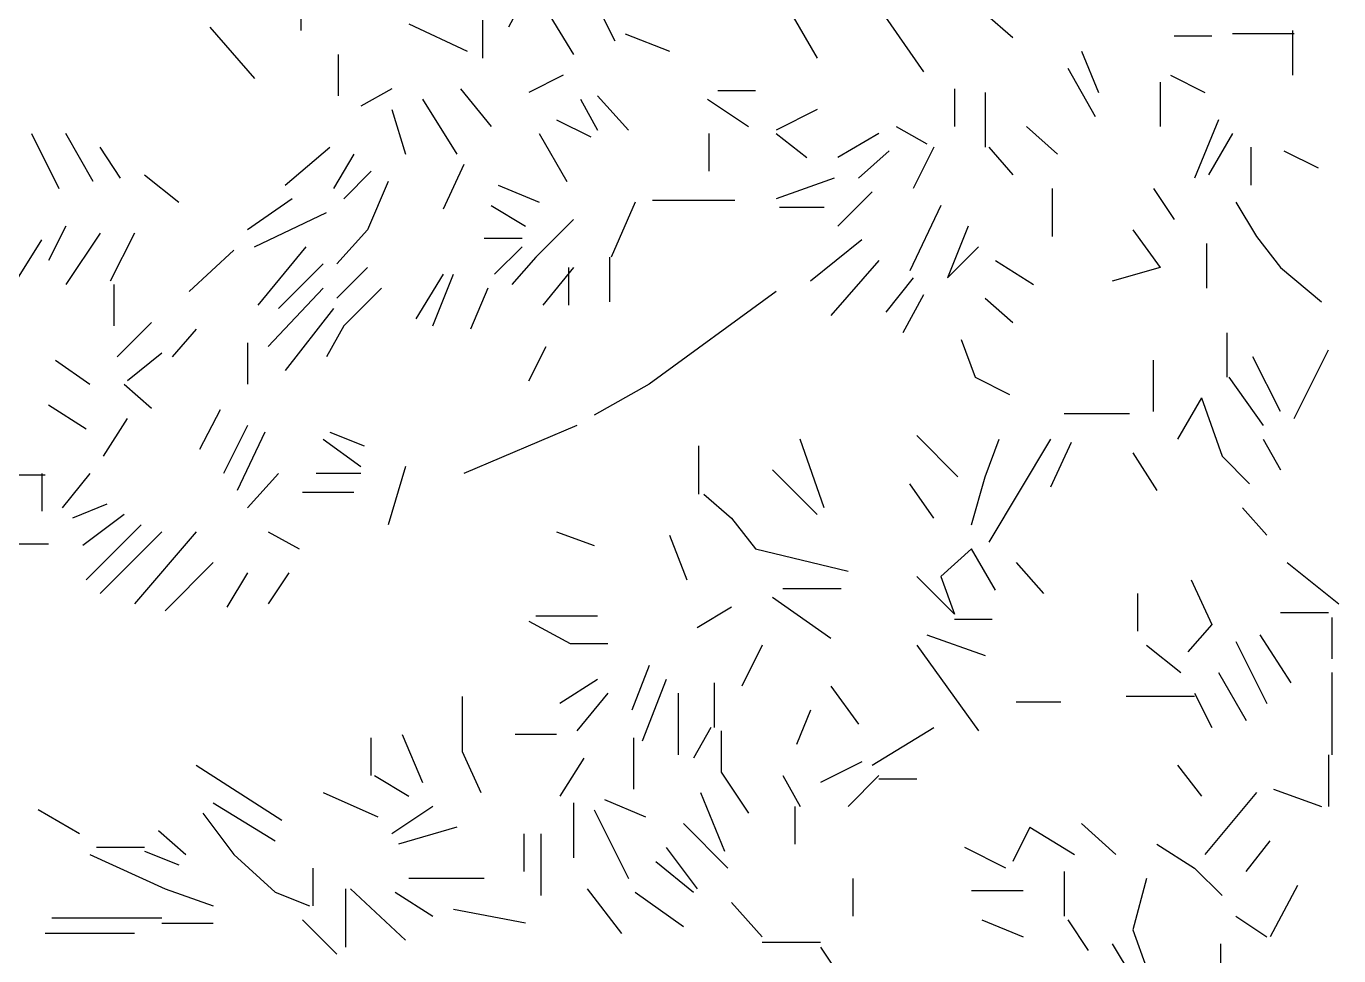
# Model space of a CAD drawing. Header units: metres. Extents: x -3.9 to 3.3, y 0 to 12.9.
# Drawn here: x -2.306 to -0.067, y 2.19 to 3.774 of the extents above; entities that cross this region are included whole.
import ezdxf

# ---------------------------------------------------------------- set-up
doc = ezdxf.new("R2010")
doc.units = ezdxf.units.M
doc.header["$LTSCALE"] = 0.2

msp = doc.modelspace()

# ---------------------------------------------------------------- linework, layer by layer
at = {"linetype": 'Continuous'}
for p, q in [((-1.8376, 3.8315), (-1.8376, 3.7671)), ((-1.8376, 3.8315), (-1.8376, 3.7671)), ((-1.8376, 3.8315), (-1.8376, 3.7671)), ((-1.8376, 3.8315), (-1.8376, 3.7671)), ((-1.4484, 3.8374), (-1.4835, 3.773)), ((-0.869, 3.8315), (-0.7754, 3.6969)), ((-1.3314, 3.8081), (-1.3021, 3.7496)), ((-1.3314, 3.8081), (-1.3021, 3.7496)), ((-1.5274, 3.7847), (-1.5274, 3.7203)), ((-1.4192, 3.8023), (-1.3723, 3.7262)), ((-0.9978, 3.7905), (-0.9568, 3.7203)), ((-0.9978, 3.7905), (-0.9568, 3.7203)), ((-0.9978, 3.7905), (-0.9568, 3.7203)), ((-0.6701, 3.7964), (-0.6233, 3.7554)), ((-1.9927, 3.773), (-1.9166, 3.6852)), ((-1.9927, 3.773), (-1.9166, 3.6852)), ((-1.6532, 3.7788), (-1.5537, 3.732)), ((-1.6532, 3.7788), (-1.5537, 3.732)), ((-1.2845, 3.7613), (-1.2085, 3.732)), ((-1.2845, 3.7613), (-1.2085, 3.732)), ((-1.2845, 3.7613), (-1.2085, 3.732)), ((-1.2845, 3.7613), (-1.2085, 3.732)), ((-0.1434, 3.7613), (-0.2487, 3.7613)), ((-0.1434, 3.7613), (-0.2487, 3.7613)), ((-0.1434, 3.7613), (-0.2487, 3.7613)), ((-0.1434, 3.7613), (-0.2487, 3.7613)), ((-0.1463, 3.7671), (-0.1463, 3.6911)), ((-0.1463, 3.7671), (-0.1463, 3.6911)), ((-0.3482, 3.7584), (-0.2838, 3.7584)), ((-0.3482, 3.7584), (-0.2838, 3.7584)), ((-1.7732, 3.6559), (-1.7732, 3.7262)), ((-1.7732, 3.6559), (-1.7732, 3.7262)), ((-1.7732, 3.6559), (-1.7732, 3.7262)), ((-1.7732, 3.6559), (-1.7732, 3.7262)), ((-1.7732, 3.6559), (-1.7732, 3.7262)), ((-1.7732, 3.6559), (-1.7732, 3.7262)), ((-0.5062, 3.732), (-0.477, 3.6618)), ((-0.5062, 3.732), (-0.477, 3.6618)), ((-0.5296, 3.7028), (-0.4828, 3.6208)), ((-1.3899, 3.6911), (-1.4484, 3.6618)), ((-1.3899, 3.6911), (-1.4484, 3.6618)), ((-1.3899, 3.6911), (-1.4484, 3.6618)), ((-0.3716, 3.6794), (-0.3716, 3.6033)), ((-0.354, 3.6911), (-0.2955, 3.6618)), ((-0.354, 3.6911), (-0.2955, 3.6618)), ((-0.354, 3.6911), (-0.2955, 3.6618)), ((-1.6825, 3.6677), (-1.7352, 3.6384)), ((-1.6825, 3.6677), (-1.7352, 3.6384)), ((-1.6298, 3.6501), (-1.5713, 3.5565)), ((-1.6298, 3.6501), (-1.5713, 3.5565)), ((-1.5654, 3.6677), (-1.5128, 3.6033)), ((-1.3606, 3.6501), (-1.3314, 3.5974)), ((-1.3606, 3.6501), (-1.3314, 3.5974)), ((-1.3314, 3.6559), (-1.2787, 3.5974)), ((-1.3314, 3.6559), (-1.2787, 3.5974)), ((-1.3314, 3.6559), (-1.2787, 3.5974)), ((-1.1441, 3.6501), (-1.0739, 3.6033)), ((-1.1441, 3.6501), (-1.0739, 3.6033)), ((-1.1441, 3.6501), (-1.0739, 3.6033)), ((-1.1441, 3.6501), (-1.0739, 3.6033)), ((-1.1441, 3.6501), (-1.0739, 3.6033)), ((-1.1441, 3.6501), (-1.0739, 3.6033)), ((-1.1265, 3.6647), (-1.0622, 3.6647)), ((-0.7227, 3.6677), (-0.7227, 3.6033)), ((-0.6701, 3.6618), (-0.6701, 3.5682)), ((-1.6825, 3.6325), (-1.6591, 3.5565)), ((-1.6825, 3.6325), (-1.6591, 3.5565)), ((-1.6825, 3.6325), (-1.6591, 3.5565)), ((-0.9568, 3.6325), (-1.027, 3.5974)), ((-1.4016, 3.615), (-1.3431, 3.5857)), ((-1.4016, 3.615), (-1.3431, 3.5857)), ((-1.4016, 3.615), (-1.3431, 3.5857)), ((-1.4016, 3.615), (-1.3431, 3.5857)), ((-1.4016, 3.615), (-1.3431, 3.5857)), ((-0.2721, 3.615), (-0.3131, 3.5155)), ((-0.2721, 3.615), (-0.3131, 3.5155)), ((-0.2721, 3.615), (-0.3131, 3.5155)), ((-0.2721, 3.615), (-0.3131, 3.5155)), ((-0.2721, 3.615), (-0.3131, 3.5155)), ((-0.2721, 3.615), (-0.3131, 3.5155)), ((-0.2721, 3.615), (-0.3131, 3.5155)), ((-2.297, 3.5916), (-2.2502, 3.4979)), ((-2.297, 3.5916), (-2.2502, 3.4979)), ((-2.297, 3.5916), (-2.2502, 3.4979)), ((-2.297, 3.5916), (-2.2502, 3.4979)), ((-2.297, 3.5916), (-2.2502, 3.4979)), ((-2.1916, 3.5096), (-2.2385, 3.5916)), ((-2.1916, 3.5096), (-2.2385, 3.5916)), ((-2.1916, 3.5096), (-2.2385, 3.5916)), ((-1.4309, 3.5916), (-1.384, 3.5096)), ((-1.4309, 3.5916), (-1.384, 3.5096)), ((-1.4309, 3.5916), (-1.384, 3.5096)), ((-1.4309, 3.5916), (-1.384, 3.5096)), ((-1.1412, 3.5272), (-1.1412, 3.5916)), ((-1.1412, 3.5272), (-1.1412, 3.5916)), ((-1.1412, 3.5272), (-1.1412, 3.5916)), ((-1.027, 3.5916), (-0.9744, 3.5506)), ((-0.8515, 3.5916), (-0.9217, 3.5506)), ((-0.8222, 3.6033), (-0.7696, 3.574)), ((-0.5998, 3.6033), (-0.5472, 3.5565)), ((-0.5998, 3.6033), (-0.5472, 3.5565)), ((-0.5998, 3.6033), (-0.5472, 3.5565)), ((-0.5998, 3.6033), (-0.5472, 3.5565)), ((-0.5998, 3.6033), (-0.5472, 3.5565)), ((-0.2487, 3.5916), (-0.2897, 3.5214)), ((-0.2487, 3.5916), (-0.2897, 3.5214)), ((-0.2487, 3.5916), (-0.2897, 3.5214)), ((-0.2487, 3.5916), (-0.2897, 3.5214)), ((-2.1448, 3.5155), (-2.1799, 3.5682)), ((-2.1448, 3.5155), (-2.1799, 3.5682)), ((-2.1448, 3.5155), (-2.1799, 3.5682)), ((-1.8639, 3.5038), (-1.7878, 3.5682)), ((-1.8639, 3.5038), (-1.7878, 3.5682)), ((-1.8639, 3.5038), (-1.7878, 3.5682)), ((-1.8639, 3.5038), (-1.7878, 3.5682)), ((-1.8639, 3.5038), (-1.7878, 3.5682)), ((-0.8339, 3.5623), (-0.8866, 3.5155)), ((-0.8339, 3.5623), (-0.8866, 3.5155)), ((-0.7579, 3.5682), (-0.793, 3.4979)), ((-0.7579, 3.5682), (-0.793, 3.4979)), ((-0.7579, 3.5682), (-0.793, 3.4979)), ((-0.7579, 3.5682), (-0.793, 3.4979)), ((-0.7579, 3.5682), (-0.793, 3.4979)), ((-0.7579, 3.5682), (-0.793, 3.4979)), ((-0.6642, 3.5682), (-0.6233, 3.5214)), ((-0.2165, 3.5038), (-0.2165, 3.5682)), ((-0.2165, 3.5038), (-0.2165, 3.5682)), ((-0.2165, 3.5038), (-0.2165, 3.5682)), ((-0.2165, 3.5038), (-0.2165, 3.5682)), ((-0.1609, 3.5623), (-0.1024, 3.5331)), ((-1.7469, 3.5565), (-1.782, 3.4979)), ((-1.7469, 3.5565), (-1.782, 3.4979)), ((-1.7469, 3.5565), (-1.782, 3.4979)), ((-1.5596, 3.5389), (-1.5947, 3.4628)), ((-2.1038, 3.5214), (-2.0453, 3.4745)), ((-2.1038, 3.5214), (-2.0453, 3.4745)), ((-1.7176, 3.5272), (-1.7644, 3.4804)), ((-0.9276, 3.5155), (-1.027, 3.4804)), ((-0.9276, 3.5155), (-1.027, 3.4804)), ((-1.6884, 3.5096), (-1.7235, 3.4277)), ((-1.6884, 3.5096), (-1.7235, 3.4277)), ((-1.6884, 3.5096), (-1.7235, 3.4277)), ((-1.6884, 3.5096), (-1.7235, 3.4277)), ((-1.6884, 3.5096), (-1.7235, 3.4277)), ((-1.6884, 3.5096), (-1.7235, 3.4277)), ((-1.6884, 3.5096), (-1.7235, 3.4277)), ((-1.6884, 3.5096), (-1.7235, 3.4277)), ((-1.5011, 3.5038), (-1.4309, 3.4745)), ((-1.5011, 3.5038), (-1.4309, 3.4745)), ((-1.5011, 3.5038), (-1.4309, 3.4745)), ((-1.5011, 3.5038), (-1.4309, 3.4745)), ((-1.5011, 3.5038), (-1.4309, 3.4745)), ((-0.8632, 3.4921), (-0.9217, 3.4336)), ((-0.8632, 3.4921), (-0.9217, 3.4336)), ((-0.8632, 3.4921), (-0.9217, 3.4336)), ((-0.8632, 3.4921), (-0.9217, 3.4336)), ((-0.8632, 3.4921), (-0.9217, 3.4336)), ((-0.8632, 3.4921), (-0.9217, 3.4336)), ((-0.8632, 3.4921), (-0.9217, 3.4336)), ((-0.8632, 3.4921), (-0.9217, 3.4336)), ((-0.8632, 3.4921), (-0.9217, 3.4336)), ((-0.8632, 3.4921), (-0.9217, 3.4336)), ((-0.8632, 3.4921), (-0.9217, 3.4336)), ((-0.8632, 3.4921), (-0.9217, 3.4336)), ((-0.8632, 3.4921), (-0.9217, 3.4336)), ((-0.8632, 3.4921), (-0.9217, 3.4336)), ((-0.8632, 3.4921), (-0.9217, 3.4336)), ((-0.5559, 3.4979), (-0.5559, 3.416)), ((-0.5559, 3.4979), (-0.5559, 3.416)), ((-0.3833, 3.4979), (-0.3482, 3.4453)), ((-1.8522, 3.4804), (-1.9283, 3.4277)), ((-1.8522, 3.4804), (-1.9283, 3.4277)), ((-1.8522, 3.4804), (-1.9283, 3.4277)), ((-1.267, 3.4745), (-1.3079, 3.3809)), ((-1.267, 3.4745), (-1.3079, 3.3809)), ((-1.267, 3.4745), (-1.3079, 3.3809)), ((-1.0973, 3.4775), (-1.2377, 3.4775)), ((-1.0973, 3.4775), (-1.2377, 3.4775)), ((-1.0973, 3.4775), (-1.2377, 3.4775)), ((-0.2429, 3.4745), (-0.2078, 3.416)), ((-0.2429, 3.4745), (-0.2078, 3.416)), ((-0.2429, 3.4745), (-0.2078, 3.416)), ((-1.9166, 3.3985), (-1.7937, 3.457)), ((-1.9166, 3.3985), (-1.7937, 3.457)), ((-1.9166, 3.3985), (-1.7937, 3.457)), ((-1.5128, 3.4687), (-1.4543, 3.4336)), ((-1.5128, 3.4687), (-1.4543, 3.4336)), ((-1.0212, 3.4658), (-0.9451, 3.4658)), ((-1.0212, 3.4658), (-0.9451, 3.4658)), ((-0.7462, 3.4687), (-0.7988, 3.3575)), ((-0.7462, 3.4687), (-0.7988, 3.3575)), ((-0.7462, 3.4687), (-0.7988, 3.3575)), ((-2.2385, 3.4336), (-2.2677, 3.375)), ((-2.2385, 3.4336), (-2.2677, 3.375)), ((-2.2385, 3.4336), (-2.2677, 3.375)), ((-1.7235, 3.4277), (-1.7761, 3.3692)), ((-1.3723, 3.4453), (-1.4367, 3.3809)), ((-1.3723, 3.4453), (-1.4367, 3.3809)), ((-0.6993, 3.4336), (-0.7344, 3.3458)), ((-0.6993, 3.4336), (-0.7344, 3.3458)), ((-0.4184, 3.4277), (-0.3716, 3.3633)), ((-0.4184, 3.4277), (-0.3716, 3.3633)), ((-0.4184, 3.4277), (-0.3716, 3.3633)), ((-0.4184, 3.4277), (-0.3716, 3.3633)), ((-0.4184, 3.4277), (-0.3716, 3.3633)), ((-0.4184, 3.4277), (-0.3716, 3.3633)), ((-0.4184, 3.4277), (-0.3716, 3.3633)), ((-0.4184, 3.4277), (-0.3716, 3.3633)), ((-2.3379, 3.3165), (-2.2794, 3.4102)), ((-2.3379, 3.3165), (-2.2794, 3.4102)), ((-2.3379, 3.3165), (-2.2794, 3.4102)), ((-2.3379, 3.3165), (-2.2794, 3.4102)), ((-2.3379, 3.3165), (-2.2794, 3.4102)), ((-2.1799, 3.4219), (-2.2385, 3.3341)), ((-2.1799, 3.4219), (-2.2385, 3.3341)), ((-2.1799, 3.4219), (-2.2385, 3.3341)), ((-2.1214, 3.4219), (-2.1624, 3.3399)), ((-2.1214, 3.4219), (-2.1624, 3.3399)), ((-1.5245, 3.4131), (-1.4601, 3.4131)), ((-1.5245, 3.4131), (-1.4601, 3.4131)), ((-1.5245, 3.4131), (-1.4601, 3.4131)), ((-0.8807, 3.4102), (-0.9685, 3.3399)), ((-0.8807, 3.4102), (-0.9685, 3.3399)), ((-0.8807, 3.4102), (-0.9685, 3.3399)), ((-0.8807, 3.4102), (-0.9685, 3.3399)), ((-0.8807, 3.4102), (-0.9685, 3.3399)), ((-0.2926, 3.4043), (-0.2926, 3.3282)), ((-0.2078, 3.416), (-0.1668, 3.3633)), ((-1.9517, 3.3926), (-2.0278, 3.3224)), ((-1.9517, 3.3926), (-2.0278, 3.3224)), ((-1.9517, 3.3926), (-2.0278, 3.3224)), ((-1.9517, 3.3926), (-2.0278, 3.3224)), ((-1.8288, 3.3985), (-1.9107, 3.299)), ((-1.8288, 3.3985), (-1.9107, 3.299)), ((-1.8288, 3.3985), (-1.9107, 3.299)), ((-1.8288, 3.3985), (-1.9107, 3.299)), ((-1.8288, 3.3985), (-1.9107, 3.299)), ((-1.8288, 3.3985), (-1.9107, 3.299)), ((-1.8288, 3.3985), (-1.9107, 3.299)), ((-1.8288, 3.3985), (-1.9107, 3.299)), ((-1.4601, 3.3985), (-1.5069, 3.3516)), ((-1.4601, 3.3985), (-1.5069, 3.3516)), ((-1.4367, 3.3809), (-1.4777, 3.3341)), ((-1.4367, 3.3809), (-1.4777, 3.3341)), ((-1.3109, 3.3809), (-1.3109, 3.3048)), ((-1.3109, 3.3809), (-1.3109, 3.3048)), ((-1.3109, 3.3809), (-1.3109, 3.3048)), ((-1.3109, 3.3809), (-1.3109, 3.3048)), ((-0.6818, 3.3985), (-0.7344, 3.3458)), ((-1.8756, 3.2931), (-1.7995, 3.3692)), ((-1.8756, 3.2931), (-1.7995, 3.3692)), ((-1.8756, 3.2931), (-1.7995, 3.3692)), ((-1.8756, 3.2931), (-1.7995, 3.3692)), ((-1.8756, 3.2931), (-1.7995, 3.3692)), ((-1.8756, 3.2931), (-1.7995, 3.3692)), ((-1.8756, 3.2931), (-1.7995, 3.3692)), ((-1.8756, 3.2931), (-1.7995, 3.3692)), ((-1.7235, 3.3633), (-1.7761, 3.3107)), ((-1.7235, 3.3633), (-1.7761, 3.3107)), ((-1.7235, 3.3633), (-1.7761, 3.3107)), ((-1.7235, 3.3633), (-1.7761, 3.3107)), ((-1.3723, 3.3633), (-1.425, 3.299)), ((-1.3723, 3.3633), (-1.425, 3.299)), ((-1.3723, 3.3633), (-1.425, 3.299)), ((-1.3723, 3.3633), (-1.425, 3.299)), ((-1.3723, 3.3633), (-1.425, 3.299)), ((-1.3723, 3.3633), (-1.425, 3.299)), ((-1.3811, 3.3633), (-1.3811, 3.299)), ((-1.3811, 3.3633), (-1.3811, 3.299)), ((-1.3811, 3.3633), (-1.3811, 3.299)), ((-0.8515, 3.375), (-0.9334, 3.2814)), ((-0.6525, 3.375), (-0.5881, 3.3341)), ((-0.6525, 3.375), (-0.5881, 3.3341)), ((-0.3716, 3.3633), (-0.4535, 3.3399)), ((-0.1668, 3.3633), (-0.0966, 3.3048)), ((-0.1668, 3.3633), (-0.0966, 3.3048)), ((-0.1668, 3.3633), (-0.0966, 3.3048)), ((-0.1668, 3.3633), (-0.0966, 3.3048)), ((-0.1668, 3.3633), (-0.0966, 3.3048)), ((-0.1668, 3.3633), (-0.0966, 3.3048)), ((-0.1668, 3.3633), (-0.0966, 3.3048)), ((-1.5947, 3.3516), (-1.6415, 3.2756)), ((-1.5947, 3.3516), (-1.6415, 3.2756)), ((-1.6123, 3.2639), (-1.5771, 3.3516)), ((-1.6123, 3.2639), (-1.5771, 3.3516)), ((-0.793, 3.3458), (-0.8398, 3.2873)), ((-2.1565, 3.3341), (-2.1565, 3.2639)), ((-2.1565, 3.3341), (-2.1565, 3.2639)), ((-1.7995, 3.3282), (-1.8932, 3.2287)), ((-1.7995, 3.3282), (-1.8932, 3.2287)), ((-1.7995, 3.3282), (-1.8932, 3.2287)), ((-1.7001, 3.3282), (-1.7644, 3.2639)), ((-1.7001, 3.3282), (-1.7644, 3.2639)), ((-1.7001, 3.3282), (-1.7644, 3.2639)), ((-1.5186, 3.3282), (-1.5479, 3.258)), ((-1.027, 3.3224), (-1.2436, 3.1644)), ((-1.027, 3.3224), (-1.2436, 3.1644)), ((-1.027, 3.3224), (-1.2436, 3.1644)), ((-1.027, 3.3224), (-1.2436, 3.1644)), ((-1.027, 3.3224), (-1.2436, 3.1644)), ((-1.027, 3.3224), (-1.2436, 3.1644)), ((-1.027, 3.3224), (-1.2436, 3.1644)), ((-1.027, 3.3224), (-1.2436, 3.1644)), ((-1.027, 3.3224), (-1.2436, 3.1644)), ((-1.027, 3.3224), (-1.2436, 3.1644)), ((-1.027, 3.3224), (-1.2436, 3.1644)), ((-1.027, 3.3224), (-1.2436, 3.1644)), ((-1.027, 3.3224), (-1.2436, 3.1644)), ((-1.027, 3.3224), (-1.2436, 3.1644)), ((-0.7754, 3.3165), (-0.8105, 3.2521)), ((-0.7754, 3.3165), (-0.8105, 3.2521)), ((-0.7754, 3.3165), (-0.8105, 3.2521)), ((-0.7754, 3.3165), (-0.8105, 3.2521)), ((-0.7754, 3.3165), (-0.8105, 3.2521)), ((-0.7754, 3.3165), (-0.8105, 3.2521)), ((-0.7754, 3.3165), (-0.8105, 3.2521)), ((-0.7754, 3.3165), (-0.8105, 3.2521)), ((-1.782, 3.2931), (-1.8639, 3.1878)), ((-1.782, 3.2931), (-1.8639, 3.1878)), ((-1.782, 3.2931), (-1.8639, 3.1878)), ((-1.782, 3.2931), (-1.8639, 3.1878)), ((-1.782, 3.2931), (-1.8639, 3.1878)), ((-0.6701, 3.3107), (-0.6233, 3.2697)), ((-0.6701, 3.3107), (-0.6233, 3.2697)), ((-2.0921, 3.2697), (-2.1507, 3.2112)), ((-2.0921, 3.2697), (-2.1507, 3.2112)), ((-2.0161, 3.258), (-2.057, 3.2112)), ((-2.0161, 3.258), (-2.057, 3.2112)), ((-2.0161, 3.258), (-2.057, 3.2112)), ((-1.7644, 3.2639), (-1.7937, 3.2112)), ((-1.7644, 3.2639), (-1.7937, 3.2112)), ((-1.7644, 3.2639), (-1.7937, 3.2112)), ((-1.7644, 3.2639), (-1.7937, 3.2112)), ((-0.2575, 3.1761), (-0.2575, 3.2521)), ((-0.2575, 3.1761), (-0.2575, 3.2521)), ((-0.2575, 3.1761), (-0.2575, 3.2521)), ((-0.2575, 3.1761), (-0.2575, 3.2521)), ((-0.2575, 3.1761), (-0.2575, 3.2521)), ((-1.9283, 3.2346), (-1.9283, 3.1644)), ((-1.9283, 3.2346), (-1.9283, 3.1644)), ((-1.9283, 3.2346), (-1.9283, 3.1644)), ((-1.9283, 3.2346), (-1.9283, 3.1644)), ((-1.4484, 3.1702), (-1.4192, 3.2287)), ((-1.4484, 3.1702), (-1.4192, 3.2287)), ((-1.4484, 3.1702), (-1.4192, 3.2287)), ((-1.4484, 3.1702), (-1.4192, 3.2287)), ((-0.711, 3.2404), (-0.6876, 3.1761)), ((-0.711, 3.2404), (-0.6876, 3.1761)), ((-0.711, 3.2404), (-0.6876, 3.1761)), ((-0.711, 3.2404), (-0.6876, 3.1761)), ((-2.256, 3.2053), (-2.1975, 3.1644)), ((-2.256, 3.2053), (-2.1975, 3.1644)), ((-2.256, 3.2053), (-2.1975, 3.1644)), ((-2.256, 3.2053), (-2.1975, 3.1644)), ((-2.256, 3.2053), (-2.1975, 3.1644)), ((-2.256, 3.2053), (-2.1975, 3.1644)), ((-2.256, 3.2053), (-2.1975, 3.1644)), ((-2.256, 3.2053), (-2.1975, 3.1644)), ((-2.256, 3.2053), (-2.1975, 3.1644)), ((-2.256, 3.2053), (-2.1975, 3.1644)), ((-2.256, 3.2053), (-2.1975, 3.1644)), ((-2.256, 3.2053), (-2.1975, 3.1644)), ((-2.256, 3.2053), (-2.1975, 3.1644)), ((-2.256, 3.2053), (-2.1975, 3.1644)), ((-2.256, 3.2053), (-2.1975, 3.1644)), ((-2.256, 3.2053), (-2.1975, 3.1644)), ((-2.256, 3.2053), (-2.1975, 3.1644)), ((-2.256, 3.2053), (-2.1975, 3.1644)), ((-2.256, 3.2053), (-2.1975, 3.1644)), ((-2.256, 3.2053), (-2.1975, 3.1644)), ((-2.0746, 3.217), (-2.1331, 3.1702)), ((-0.3833, 3.1175), (-0.3833, 3.2053)), ((-0.3833, 3.1175), (-0.3833, 3.2053)), ((-0.1668, 3.1175), (-0.2136, 3.2112)), ((-0.1668, 3.1175), (-0.2136, 3.2112)), ((-0.1434, 3.1058), (-0.0848, 3.2229)), ((-0.1434, 3.1058), (-0.0848, 3.2229)), ((-2.139, 3.1644), (-2.0921, 3.1234)), ((-1.2436, 3.1644), (-1.3372, 3.1117)), ((-1.2436, 3.1644), (-1.3372, 3.1117)), ((-1.2436, 3.1644), (-1.3372, 3.1117)), ((-1.2436, 3.1644), (-1.3372, 3.1117)), ((-1.2436, 3.1644), (-1.3372, 3.1117)), ((-1.2436, 3.1644), (-1.3372, 3.1117)), ((-1.2436, 3.1644), (-1.3372, 3.1117)), ((-1.2436, 3.1644), (-1.3372, 3.1117)), ((-1.2436, 3.1644), (-1.3372, 3.1117)), ((-1.2436, 3.1644), (-1.3372, 3.1117)), ((-1.2436, 3.1644), (-1.3372, 3.1117)), ((-1.2436, 3.1644), (-1.3372, 3.1117)), ((-1.2436, 3.1644), (-1.3372, 3.1117)), ((-1.2436, 3.1644), (-1.3372, 3.1117)), ((-0.6876, 3.1761), (-0.6291, 3.1468)), ((-0.6876, 3.1761), (-0.6291, 3.1468)), ((-0.6876, 3.1761), (-0.6291, 3.1468)), ((-0.6876, 3.1761), (-0.6291, 3.1468)), ((-0.2546, 3.1761), (-0.1961, 3.0941)), ((-0.2546, 3.1761), (-0.1961, 3.0941)), ((-0.2546, 3.1761), (-0.1961, 3.0941)), ((-0.2546, 3.1761), (-0.1961, 3.0941)), ((-0.2546, 3.1761), (-0.1961, 3.0941)), ((-0.2546, 3.1761), (-0.1961, 3.0941)), ((-0.3014, 3.141), (-0.3423, 3.0707)), ((-0.3014, 3.141), (-0.3423, 3.0707)), ((-0.3014, 3.141), (-0.2663, 3.0415)), ((-0.3014, 3.141), (-0.2663, 3.0415)), ((-0.3014, 3.141), (-0.2663, 3.0415)), ((-2.2677, 3.1293), (-2.2033, 3.0883)), ((-2.2677, 3.1293), (-2.2033, 3.0883)), ((-2.2677, 3.1293), (-2.2033, 3.0883)), ((-2.2677, 3.1293), (-2.2033, 3.0883)), ((-1.9751, 3.1205), (-2.0102, 3.0532)), ((-1.9751, 3.1205), (-2.0102, 3.0532)), ((-1.9751, 3.1205), (-2.0102, 3.0532)), ((-0.5355, 3.1146), (-0.4243, 3.1146)), ((-2.1741, 3.0415), (-2.1331, 3.1058)), ((-2.1741, 3.0415), (-2.1331, 3.1058)), ((-2.1741, 3.0415), (-2.1331, 3.1058)), ((-2.1741, 3.0415), (-2.1331, 3.1058)), ((-1.9283, 3.0941), (-1.9693, 3.0122)), ((-1.9283, 3.0941), (-1.9693, 3.0122)), ((-1.3665, 3.0941), (-1.5596, 3.0122)), ((-1.899, 3.0824), (-1.9459, 2.9829)), ((-1.7995, 3.0707), (-1.7352, 3.0239)), ((-1.7878, 3.0824), (-1.7293, 3.059)), ((-1.7878, 3.0824), (-1.7293, 3.059)), ((-0.9451, 2.9537), (-0.9861, 3.0707)), ((-0.9451, 2.9537), (-0.9861, 3.0707)), ((-0.9451, 2.9537), (-0.9861, 3.0707)), ((-0.9451, 2.9537), (-0.9861, 3.0707)), ((-0.7169, 3.0064), (-0.7871, 3.0766)), ((-0.7169, 3.0064), (-0.7871, 3.0766)), ((-0.7169, 3.0064), (-0.7871, 3.0766)), ((-0.7169, 3.0064), (-0.7871, 3.0766)), ((-0.6701, 3.0064), (-0.6467, 3.0707)), ((-0.5589, 3.0707), (-0.6642, 2.8952)), ((-0.5589, 3.0707), (-0.6642, 2.8952)), ((-0.1961, 3.0707), (-0.1668, 3.0181)), ((-0.1961, 3.0707), (-0.1668, 3.0181)), ((-0.1961, 3.0707), (-0.1668, 3.0181)), ((-1.1587, 2.9771), (-1.1587, 3.059)), ((-1.1587, 2.9771), (-1.1587, 3.059)), ((-0.5238, 3.0649), (-0.5589, 2.9888)), ((-0.5238, 3.0649), (-0.5589, 2.9888)), ((-0.5238, 3.0649), (-0.5589, 2.9888)), ((-0.5238, 3.0649), (-0.5589, 2.9888)), ((-0.5238, 3.0649), (-0.5589, 2.9888)), ((-0.4184, 3.0473), (-0.3775, 2.9829)), ((-0.4184, 3.0473), (-0.3775, 2.9829)), ((-1.6591, 3.0239), (-1.6884, 2.9244)), ((-1.6591, 3.0239), (-1.6884, 2.9244)), ((-1.6591, 3.0239), (-1.6884, 2.9244)), ((-0.2663, 3.0415), (-0.2195, 2.9947)), ((-0.2663, 3.0415), (-0.2195, 2.9947)), ((-2.2736, 3.0093), (-2.3438, 3.0093)), ((-2.2794, 3.0122), (-2.2794, 2.9478)), ((-2.1975, 3.0122), (-2.2443, 2.9537)), ((-2.1975, 3.0122), (-2.2443, 2.9537)), ((-2.1975, 3.0122), (-2.2443, 2.9537)), ((-1.8756, 3.0122), (-1.9283, 2.9537)), ((-1.8756, 3.0122), (-1.9283, 2.9537)), ((-1.7352, 3.0122), (-1.8112, 3.0122)), ((-0.9568, 2.942), (-1.0329, 3.0181)), ((-0.6935, 2.9244), (-0.6701, 3.0064)), ((-0.6935, 2.9244), (-0.6701, 3.0064)), ((-1.8346, 2.98), (-1.7469, 2.98)), ((-1.8346, 2.98), (-1.7469, 2.98)), ((-1.8346, 2.98), (-1.7469, 2.98)), ((-1.8346, 2.98), (-1.7469, 2.98)), ((-0.7579, 2.9361), (-0.7988, 2.9947)), ((-0.7579, 2.9361), (-0.7988, 2.9947)), ((-0.7579, 2.9361), (-0.7988, 2.9947)), ((-0.7579, 2.9361), (-0.7988, 2.9947)), ((-0.7579, 2.9361), (-0.7988, 2.9947)), ((-0.7579, 2.9361), (-0.7988, 2.9947)), ((-0.7579, 2.9361), (-0.7988, 2.9947)), ((-0.7579, 2.9361), (-0.7988, 2.9947)), ((-0.7579, 2.9361), (-0.7988, 2.9947)), ((-0.7579, 2.9361), (-0.7988, 2.9947)), ((-2.1682, 2.9595), (-2.2267, 2.9361)), ((-1.15, 2.9771), (-1.1031, 2.9361)), ((-1.15, 2.9771), (-1.1031, 2.9361)), ((-1.15, 2.9771), (-1.1031, 2.9361)), ((-1.15, 2.9771), (-1.1031, 2.9361)), ((-1.15, 2.9771), (-1.1031, 2.9361)), ((-1.15, 2.9771), (-1.1031, 2.9361)), ((-1.15, 2.9771), (-1.1031, 2.9361)), ((-1.15, 2.9771), (-1.1031, 2.9361)), ((-2.139, 2.942), (-2.2092, 2.8893)), ((-2.139, 2.942), (-2.2092, 2.8893)), ((-2.139, 2.942), (-2.2092, 2.8893)), ((-1.1031, 2.9361), (-1.0622, 2.8835)), ((-1.1031, 2.9361), (-1.0622, 2.8835)), ((-1.1031, 2.9361), (-1.0622, 2.8835)), ((-1.1031, 2.9361), (-1.0622, 2.8835)), ((-1.1031, 2.9361), (-1.0622, 2.8835)), ((-1.1031, 2.9361), (-1.0622, 2.8835)), ((-1.1031, 2.9361), (-1.0622, 2.8835)), ((-1.1031, 2.9361), (-1.0622, 2.8835)), ((-0.2312, 2.9537), (-0.1902, 2.9069)), ((-2.1097, 2.9244), (-2.2033, 2.8308)), ((-2.1097, 2.9244), (-2.2033, 2.8308)), ((-2.0746, 2.9127), (-2.1799, 2.8074)), ((-2.0746, 2.9127), (-2.1799, 2.8074)), ((-2.0161, 2.9127), (-2.1214, 2.7898)), ((-1.8932, 2.9127), (-1.8405, 2.8835)), ((-1.8932, 2.9127), (-1.8405, 2.8835)), ((-1.8932, 2.9127), (-1.8405, 2.8835)), ((-1.4016, 2.9127), (-1.3372, 2.8893)), ((-1.4016, 2.9127), (-1.3372, 2.8893)), ((-1.4016, 2.9127), (-1.3372, 2.8893)), ((-1.4016, 2.9127), (-1.3372, 2.8893)), ((-1.4016, 2.9127), (-1.3372, 2.8893)), ((-2.3672, 2.8922), (-2.2677, 2.8922)), ((-1.2085, 2.9069), (-1.1792, 2.8308)), ((-1.0622, 2.8835), (-0.9042, 2.8454)), ((-1.0622, 2.8835), (-0.9042, 2.8454)), ((-1.0622, 2.8835), (-0.9042, 2.8454)), ((-1.0622, 2.8835), (-0.9042, 2.8454)), ((-1.0622, 2.8835), (-0.9042, 2.8454)), ((-1.0622, 2.8835), (-0.9042, 2.8454)), ((-0.6935, 2.8835), (-0.7462, 2.8366)), ((-0.6935, 2.8835), (-0.7462, 2.8366)), ((-0.6935, 2.8835), (-0.7462, 2.8366)), ((-0.6935, 2.8835), (-0.7462, 2.8366)), ((-0.6935, 2.8835), (-0.7462, 2.8366)), ((-0.6935, 2.8835), (-0.7462, 2.8366)), ((-0.6935, 2.8835), (-0.7462, 2.8366)), ((-0.6935, 2.8835), (-0.7462, 2.8366)), ((-0.6935, 2.8835), (-0.7462, 2.8366)), ((-0.6935, 2.8835), (-0.7462, 2.8366)), ((-0.6525, 2.8132), (-0.6935, 2.8835)), ((-0.6525, 2.8132), (-0.6935, 2.8835)), ((-0.6525, 2.8132), (-0.6935, 2.8835)), ((-0.6525, 2.8132), (-0.6935, 2.8835)), ((-0.6525, 2.8132), (-0.6935, 2.8835)), ((-0.6525, 2.8132), (-0.6935, 2.8835)), ((-0.6525, 2.8132), (-0.6935, 2.8835)), ((-0.6525, 2.8132), (-0.6935, 2.8835)), ((-0.6525, 2.8132), (-0.6935, 2.8835)), ((-0.6525, 2.8132), (-0.6935, 2.8835)), ((-1.9868, 2.8601), (-2.0687, 2.7781)), ((-0.6174, 2.8601), (-0.5706, 2.8074)), ((-0.1551, 2.8601), (-0.0673, 2.7898)), ((-0.1551, 2.8601), (-0.0673, 2.7898)), ((-1.9283, 2.8425), (-1.9634, 2.784)), ((-1.9283, 2.8425), (-1.9634, 2.784)), ((-1.9283, 2.8425), (-1.9634, 2.784)), ((-1.9283, 2.8425), (-1.9634, 2.784)), ((-1.9283, 2.8425), (-1.9634, 2.784)), ((-1.9283, 2.8425), (-1.9634, 2.784)), ((-1.8581, 2.8425), (-1.8932, 2.7898)), ((-1.8581, 2.8425), (-1.8932, 2.7898)), ((-0.7871, 2.8366), (-0.7227, 2.7723)), ((-0.7871, 2.8366), (-0.7227, 2.7723)), ((-0.7871, 2.8366), (-0.7227, 2.7723)), ((-0.7871, 2.8366), (-0.7227, 2.7723)), ((-0.7462, 2.8366), (-0.7227, 2.7723)), ((-0.7462, 2.8366), (-0.7227, 2.7723)), ((-0.7462, 2.8366), (-0.7227, 2.7723)), ((-0.7462, 2.8366), (-0.7227, 2.7723)), ((-0.7462, 2.8366), (-0.7227, 2.7723)), ((-0.7462, 2.8366), (-0.7227, 2.7723)), ((-0.7462, 2.8366), (-0.7227, 2.7723)), ((-0.7462, 2.8366), (-0.7227, 2.7723)), ((-0.7462, 2.8366), (-0.7227, 2.7723)), ((-0.7462, 2.8366), (-0.7227, 2.7723)), ((-0.3189, 2.8308), (-0.2838, 2.7547)), ((-0.3189, 2.8308), (-0.2838, 2.7547)), ((-0.3189, 2.8308), (-0.2838, 2.7547)), ((-0.3189, 2.8308), (-0.2838, 2.7547)), ((-0.3189, 2.8308), (-0.2838, 2.7547)), ((-1.0329, 2.8015), (-0.9334, 2.7313)), ((-1.0329, 2.8015), (-0.9334, 2.7313)), ((-1.0329, 2.8015), (-0.9334, 2.7313)), ((-1.0153, 2.8162), (-0.9159, 2.8162)), ((-1.0153, 2.8162), (-0.9159, 2.8162)), ((-0.4097, 2.743), (-0.4097, 2.8074)), ((-0.4097, 2.743), (-0.4097, 2.8074)), ((-0.4097, 2.743), (-0.4097, 2.8074)), ((-0.4097, 2.743), (-0.4097, 2.8074)), ((-1.1031, 2.784), (-1.1617, 2.7489)), ((-1.1031, 2.784), (-1.1617, 2.7489)), ((-1.4484, 2.7606), (-1.3782, 2.7225)), ((-1.4367, 2.7693), (-1.3314, 2.7693)), ((-1.4367, 2.7693), (-1.3314, 2.7693)), ((-0.7227, 2.7635), (-0.6584, 2.7635)), ((-0.7227, 2.7635), (-0.6584, 2.7635)), ((-0.2838, 2.7547), (-0.3248, 2.7079)), ((-0.2838, 2.7547), (-0.3248, 2.7079)), ((-0.2838, 2.7547), (-0.3248, 2.7079)), ((-0.2838, 2.7547), (-0.3248, 2.7079)), ((-0.2838, 2.7547), (-0.3248, 2.7079)), ((-0.2838, 2.7547), (-0.3248, 2.7079)), ((-0.2838, 2.7547), (-0.3248, 2.7079)), ((-0.2838, 2.7547), (-0.3248, 2.7079)), ((-0.2838, 2.7547), (-0.3248, 2.7079)), ((-0.1668, 2.7752), (-0.0848, 2.7752)), ((-0.1668, 2.7752), (-0.0848, 2.7752)), ((-0.1668, 2.7752), (-0.0848, 2.7752)), ((-0.079, 2.7664), (-0.079, 2.6962)), ((-0.079, 2.7664), (-0.079, 2.6962)), ((-0.079, 2.7664), (-0.079, 2.6962)), ((-0.079, 2.7664), (-0.079, 2.6962)), ((-0.079, 2.7664), (-0.079, 2.6962)), ((-0.079, 2.7664), (-0.079, 2.6962)), ((-0.7696, 2.7372), (-0.6701, 2.702)), ((-0.7696, 2.7372), (-0.6701, 2.702)), ((-0.2019, 2.7372), (-0.1492, 2.6552)), ((-0.2019, 2.7372), (-0.1492, 2.6552)), ((-0.2019, 2.7372), (-0.1492, 2.6552)), ((-0.2019, 2.7372), (-0.1492, 2.6552)), ((-0.2019, 2.7372), (-0.1492, 2.6552)), ((-0.2019, 2.7372), (-0.1492, 2.6552)), ((-1.3782, 2.7225), (-1.3138, 2.7225)), ((-1.0505, 2.7196), (-1.0856, 2.6494)), ((-1.0505, 2.7196), (-1.0856, 2.6494)), ((-0.7871, 2.7196), (-0.6818, 2.5733)), ((-0.395, 2.7196), (-0.3365, 2.6728)), ((-0.395, 2.7196), (-0.3365, 2.6728)), ((-0.2429, 2.7255), (-0.1902, 2.6201)), ((-0.2429, 2.7255), (-0.1902, 2.6201)), ((-1.2436, 2.6845), (-1.2728, 2.6084)), ((-1.2436, 2.6845), (-1.2728, 2.6084)), ((-0.2721, 2.6728), (-0.2253, 2.5909)), ((-0.079, 2.6728), (-0.079, 2.5323)), ((-1.3314, 2.6611), (-1.3957, 2.6201)), ((-1.2143, 2.6611), (-1.2553, 2.5557)), ((-1.2143, 2.6611), (-1.2553, 2.5557)), ((-1.1324, 2.6552), (-1.1324, 2.5792)), ((-1.1324, 2.6552), (-1.1324, 2.5792)), ((-1.1324, 2.6552), (-1.1324, 2.5792)), ((-1.1324, 2.6552), (-1.1324, 2.5792)), ((-1.1324, 2.6552), (-1.1324, 2.5792)), ((-1.1324, 2.6552), (-1.1324, 2.5792)), ((-1.1324, 2.6552), (-1.1324, 2.5792)), ((-1.1324, 2.6552), (-1.1324, 2.5792)), ((-1.1324, 2.6552), (-1.1324, 2.5792)), ((-1.1324, 2.6552), (-1.1324, 2.5792)), ((-1.1324, 2.6552), (-1.1324, 2.5792)), ((-1.1324, 2.6552), (-1.1324, 2.5792)), ((-0.9334, 2.6494), (-0.8866, 2.585)), ((-0.9334, 2.6494), (-0.8866, 2.585)), ((-0.9334, 2.6494), (-0.8866, 2.585)), ((-0.9334, 2.6494), (-0.8866, 2.585)), ((-1.5625, 2.6318), (-1.5625, 2.5382)), ((-1.5625, 2.6318), (-1.5625, 2.5382)), ((-1.5625, 2.6318), (-1.5625, 2.5382)), ((-1.5625, 2.6318), (-1.5625, 2.5382)), ((-1.3138, 2.6377), (-1.3665, 2.5733)), ((-1.1938, 2.6377), (-1.1938, 2.5323)), ((-1.1938, 2.6377), (-1.1938, 2.5323)), ((-1.1938, 2.6377), (-1.1938, 2.5323)), ((-1.1938, 2.6377), (-1.1938, 2.5323)), ((-0.6174, 2.623), (-0.5413, 2.623)), ((-0.6174, 2.623), (-0.5413, 2.623)), ((-0.6174, 2.623), (-0.5413, 2.623)), ((-0.3131, 2.6318), (-0.4301, 2.6318)), ((-0.3131, 2.6377), (-0.2838, 2.5792)), ((-0.9685, 2.6084), (-0.9919, 2.5499)), ((-0.9685, 2.6084), (-0.9919, 2.5499)), ((-0.9685, 2.6084), (-0.9919, 2.5499)), ((-1.1382, 2.5792), (-1.1675, 2.5265)), ((-1.1382, 2.5792), (-1.1675, 2.5265)), ((-0.8632, 2.5148), (-0.7579, 2.5792)), ((-1.7176, 2.4972), (-1.7176, 2.5616)), ((-1.6649, 2.5674), (-1.6298, 2.4855)), ((-1.6649, 2.5674), (-1.6298, 2.4855)), ((-1.4016, 2.5674), (-1.4718, 2.5674)), ((-1.2699, 2.5616), (-1.2699, 2.4738)), ((-1.2699, 2.5616), (-1.2699, 2.4738)), ((-1.2699, 2.5616), (-1.2699, 2.4738)), ((-1.2699, 2.5616), (-1.2699, 2.4738)), ((-1.1207, 2.5733), (-1.1207, 2.5031)), ((-1.1207, 2.5733), (-1.1207, 2.5031)), ((-1.1207, 2.5733), (-1.1207, 2.5031)), ((-1.5625, 2.5382), (-1.5303, 2.468)), ((-1.5625, 2.5382), (-1.5303, 2.468)), ((-1.5625, 2.5382), (-1.5303, 2.468)), ((-1.5625, 2.5382), (-1.5303, 2.468)), ((-0.0848, 2.5323), (-0.0848, 2.4446)), ((-0.0848, 2.5323), (-0.0848, 2.4446)), ((-0.0848, 2.5323), (-0.0848, 2.4446)), ((-0.0848, 2.5323), (-0.0848, 2.4446)), ((-0.0848, 2.5323), (-0.0848, 2.4446)), ((-0.0848, 2.5323), (-0.0848, 2.4446)), ((-0.0848, 2.5323), (-0.0848, 2.4446)), ((-0.0848, 2.5323), (-0.0848, 2.4446)), ((-2.0161, 2.5148), (-1.8698, 2.4211)), ((-2.0161, 2.5148), (-1.8698, 2.4211)), ((-2.0161, 2.5148), (-1.8698, 2.4211)), ((-2.0161, 2.5148), (-1.8698, 2.4211)), ((-2.0161, 2.5148), (-1.8698, 2.4211)), ((-2.0161, 2.5148), (-1.8698, 2.4211)), ((-2.0161, 2.5148), (-1.8698, 2.4211)), ((-2.0161, 2.5148), (-1.8698, 2.4211)), ((-1.3548, 2.5265), (-1.3957, 2.4621)), ((-0.8807, 2.5206), (-0.951, 2.4855)), ((-0.3423, 2.5148), (-0.3014, 2.4621)), ((-0.3423, 2.5148), (-0.3014, 2.4621)), ((-0.3423, 2.5148), (-0.3014, 2.4621)), ((-0.3423, 2.5148), (-0.3014, 2.4621)), ((-0.3423, 2.5148), (-0.3014, 2.4621)), ((-0.3423, 2.5148), (-0.3014, 2.4621)), ((-0.3423, 2.5148), (-0.3014, 2.4621)), ((-1.7118, 2.4972), (-1.6532, 2.4621)), ((-1.7118, 2.4972), (-1.6532, 2.4621)), ((-1.7118, 2.4972), (-1.6532, 2.4621)), ((-1.7118, 2.4972), (-1.6532, 2.4621)), ((-1.1207, 2.5031), (-1.0739, 2.4328)), ((-1.0153, 2.4972), (-0.9861, 2.4446)), ((-1.0153, 2.4972), (-0.9861, 2.4446)), ((-1.0153, 2.4972), (-0.9861, 2.4446)), ((-1.0153, 2.4972), (-0.9861, 2.4446)), ((-1.0153, 2.4972), (-0.9861, 2.4446)), ((-0.8515, 2.4972), (-0.9042, 2.4446)), ((-0.8515, 2.4914), (-0.7871, 2.4914)), ((-0.8515, 2.4914), (-0.7871, 2.4914)), ((-0.8515, 2.4914), (-0.7871, 2.4914)), ((-0.8515, 2.4914), (-0.7871, 2.4914)), ((-0.8515, 2.4914), (-0.7871, 2.4914)), ((-1.7995, 2.468), (-1.7059, 2.427)), ((-1.1558, 2.468), (-1.1148, 2.3685)), ((-1.1558, 2.468), (-1.1148, 2.3685)), ((-0.2078, 2.468), (-0.2955, 2.3626)), ((-0.2078, 2.468), (-0.2955, 2.3626)), ((-0.2078, 2.468), (-0.2955, 2.3626)), ((-0.1785, 2.4738), (-0.0966, 2.4446)), ((-1.9868, 2.4504), (-1.8815, 2.386)), ((-1.6123, 2.4446), (-1.6825, 2.3977)), ((-1.3723, 2.4504), (-1.3723, 2.3568)), ((-1.3723, 2.4504), (-1.3723, 2.3568)), ((-1.3723, 2.4504), (-1.3723, 2.3568)), ((-1.3197, 2.4563), (-1.2494, 2.427)), ((-0.9949, 2.4446), (-0.9949, 2.3802)), ((-0.9949, 2.4446), (-0.9949, 2.3802)), ((-2.215, 2.3977), (-2.2853, 2.4387)), ((-2.0044, 2.4328), (-1.9517, 2.3626)), ((-2.0044, 2.4328), (-1.9517, 2.3626)), ((-1.3372, 2.4387), (-1.2787, 2.3217)), ((-2.0804, 2.4036), (-2.0336, 2.3626)), ((-2.0804, 2.4036), (-2.0336, 2.3626)), ((-2.0804, 2.4036), (-2.0336, 2.3626)), ((-1.5713, 2.4094), (-1.6708, 2.3802)), ((-1.4572, 2.3977), (-1.4572, 2.3334)), ((-1.4572, 2.3977), (-1.4572, 2.3334)), ((-1.4572, 2.3977), (-1.4572, 2.3334)), ((-1.4279, 2.3977), (-1.4279, 2.2924)), ((-1.1851, 2.4153), (-1.109, 2.3392)), ((-0.594, 2.4094), (-0.6233, 2.3509)), ((-0.594, 2.4094), (-0.5179, 2.3626)), ((-0.594, 2.4094), (-0.5179, 2.3626)), ((-0.594, 2.4094), (-0.5179, 2.3626)), ((-0.594, 2.4094), (-0.5179, 2.3626)), ((-0.594, 2.4094), (-0.5179, 2.3626)), ((-0.594, 2.4094), (-0.5179, 2.3626)), ((-0.5062, 2.4153), (-0.4477, 2.3626)), ((-0.5062, 2.4153), (-0.4477, 2.3626)), ((-2.1038, 2.3743), (-2.1858, 2.3743)), ((-2.1038, 2.3743), (-2.1858, 2.3743)), ((-2.1038, 2.3743), (-2.1858, 2.3743)), ((-1.2143, 2.3743), (-1.1617, 2.3041)), ((-1.2143, 2.3743), (-1.1617, 2.3041)), ((-1.2143, 2.3743), (-1.1617, 2.3041)), ((-0.635, 2.3392), (-0.7052, 2.3743)), ((-0.635, 2.3392), (-0.7052, 2.3743)), ((-0.3775, 2.3802), (-0.3131, 2.3392)), ((-0.3775, 2.3802), (-0.3131, 2.3392)), ((-0.3775, 2.3802), (-0.3131, 2.3392)), ((-0.3775, 2.3802), (-0.3131, 2.3392)), ((-0.3775, 2.3802), (-0.3131, 2.3392)), ((-0.3775, 2.3802), (-0.3131, 2.3392)), ((-0.3775, 2.3802), (-0.3131, 2.3392)), ((-0.3775, 2.3802), (-0.3131, 2.3392)), ((-0.3775, 2.3802), (-0.3131, 2.3392)), ((-0.3775, 2.3802), (-0.3131, 2.3392)), ((-0.2253, 2.3334), (-0.1844, 2.386)), ((-2.1975, 2.3626), (-2.0687, 2.3041)), ((-2.1975, 2.3626), (-2.0687, 2.3041)), ((-2.1038, 2.3685), (-2.0453, 2.3451)), ((-2.1038, 2.3685), (-2.0453, 2.3451)), ((-2.1038, 2.3685), (-2.0453, 2.3451)), ((-1.9517, 2.3626), (-1.8815, 2.2982)), ((-1.2319, 2.3509), (-1.1675, 2.2982)), ((-1.2319, 2.3509), (-1.1675, 2.2982)), ((-1.2319, 2.3509), (-1.1675, 2.2982)), ((-1.2319, 2.3509), (-1.1675, 2.2982)), ((-1.2319, 2.3509), (-1.1675, 2.2982)), ((-1.2319, 2.3509), (-1.1675, 2.2982)), ((-1.2319, 2.3509), (-1.1675, 2.2982)), ((-1.2319, 2.3509), (-1.1675, 2.2982)), ((-1.2319, 2.3509), (-1.1675, 2.2982)), ((-1.2319, 2.3509), (-1.1675, 2.2982)), ((-1.2319, 2.3509), (-1.1675, 2.2982)), ((-1.2319, 2.3509), (-1.1675, 2.2982)), ((-1.8171, 2.3392), (-1.8171, 2.2748)), ((-1.8171, 2.3392), (-1.8171, 2.2748)), ((-0.5355, 2.3334), (-0.5355, 2.2573)), ((-0.3131, 2.3392), (-0.2663, 2.2924)), ((-1.5245, 2.3217), (-1.6532, 2.3217)), ((-1.5245, 2.3217), (-1.6532, 2.3217)), ((-0.8954, 2.2573), (-0.8954, 2.3217)), ((-0.8954, 2.2573), (-0.8954, 2.3217)), ((-0.8954, 2.2573), (-0.8954, 2.3217)), ((-0.8954, 2.2573), (-0.8954, 2.3217)), ((-0.395, 2.3217), (-0.4184, 2.2339)), ((-0.395, 2.3217), (-0.4184, 2.2339)), ((-0.395, 2.3217), (-0.4184, 2.2339)), ((-0.395, 2.3217), (-0.4184, 2.2339)), ((-0.395, 2.3217), (-0.4184, 2.2339)), ((-0.395, 2.3217), (-0.4184, 2.2339)), ((-0.1375, 2.3099), (-0.1844, 2.2222)), ((-0.1375, 2.3099), (-0.1844, 2.2222)), ((-0.1375, 2.3099), (-0.1844, 2.2222)), ((-2.0687, 2.3041), (-1.9868, 2.2748)), ((-2.0687, 2.3041), (-1.9868, 2.2748)), ((-1.8815, 2.2982), (-1.8229, 2.2748)), ((-1.8815, 2.2982), (-1.8229, 2.2748)), ((-1.8815, 2.2982), (-1.8229, 2.2748)), ((-1.7615, 2.3041), (-1.7615, 2.2046)), ((-1.7615, 2.3041), (-1.7615, 2.2046)), ((-1.7615, 2.3041), (-1.7615, 2.2046)), ((-1.7527, 2.3041), (-1.6591, 2.2163)), ((-1.7527, 2.3041), (-1.6591, 2.2163)), ((-1.7527, 2.3041), (-1.6591, 2.2163)), ((-1.7527, 2.3041), (-1.6591, 2.2163)), ((-1.6767, 2.2982), (-1.6123, 2.2573)), ((-1.6767, 2.2982), (-1.6123, 2.2573)), ((-1.3489, 2.3041), (-1.2904, 2.228)), ((-1.3489, 2.3041), (-1.2904, 2.228)), ((-1.3489, 2.3041), (-1.2904, 2.228)), ((-1.3489, 2.3041), (-1.2904, 2.228)), ((-1.3489, 2.3041), (-1.2904, 2.228)), ((-1.3489, 2.3041), (-1.2904, 2.228)), ((-1.3489, 2.3041), (-1.2904, 2.228)), ((-1.3489, 2.3041), (-1.2904, 2.228)), ((-1.267, 2.2982), (-1.1851, 2.2397)), ((-1.267, 2.2982), (-1.1851, 2.2397)), ((-1.267, 2.2982), (-1.1851, 2.2397)), ((-1.267, 2.2982), (-1.1851, 2.2397)), ((-1.267, 2.2982), (-1.1851, 2.2397)), ((-1.267, 2.2982), (-1.1851, 2.2397)), ((-0.6935, 2.3012), (-0.6057, 2.3012)), ((-0.6935, 2.3012), (-0.6057, 2.3012)), ((-0.6935, 2.3012), (-0.6057, 2.3012)), ((-0.6935, 2.3012), (-0.6057, 2.3012)), ((-1.4543, 2.2456), (-1.5771, 2.269)), ((-1.4543, 2.2456), (-1.5771, 2.269)), ((-1.0505, 2.2222), (-1.1031, 2.2807)), ((-1.0505, 2.2222), (-1.1031, 2.2807)), ((-2.2619, 2.2544), (-2.0746, 2.2544)), ((-2.0746, 2.2456), (-1.9868, 2.2456)), ((-1.8346, 2.2514), (-1.7761, 2.1929)), ((-0.6759, 2.2514), (-0.6057, 2.2222)), ((-0.6759, 2.2514), (-0.6057, 2.2222)), ((-0.5296, 2.2514), (-0.4945, 2.1988)), ((-0.5296, 2.2514), (-0.4945, 2.1988)), ((-0.5296, 2.2514), (-0.4945, 2.1988)), ((-0.2429, 2.2573), (-0.1902, 2.2222)), ((-0.2429, 2.2573), (-0.1902, 2.2222)), ((-2.1214, 2.228), (-2.2736, 2.228)), ((-0.4184, 2.2339), (-0.395, 2.1695)), ((-0.4184, 2.2339), (-0.395, 2.1695)), ((-0.4184, 2.2339), (-0.395, 2.1695)), ((-0.4184, 2.2339), (-0.395, 2.1695)), ((-1.0505, 2.2134), (-0.951, 2.2134)), ((-0.951, 2.2046), (-0.9159, 2.1519)), ((-0.4535, 2.2105), (-0.4184, 2.1519)), ((-0.2692, 2.2105), (-0.2692, 2.1461))]:
    msp.add_line(p, q, dxfattribs=at)

doc.saveas('drawing.dxf')
